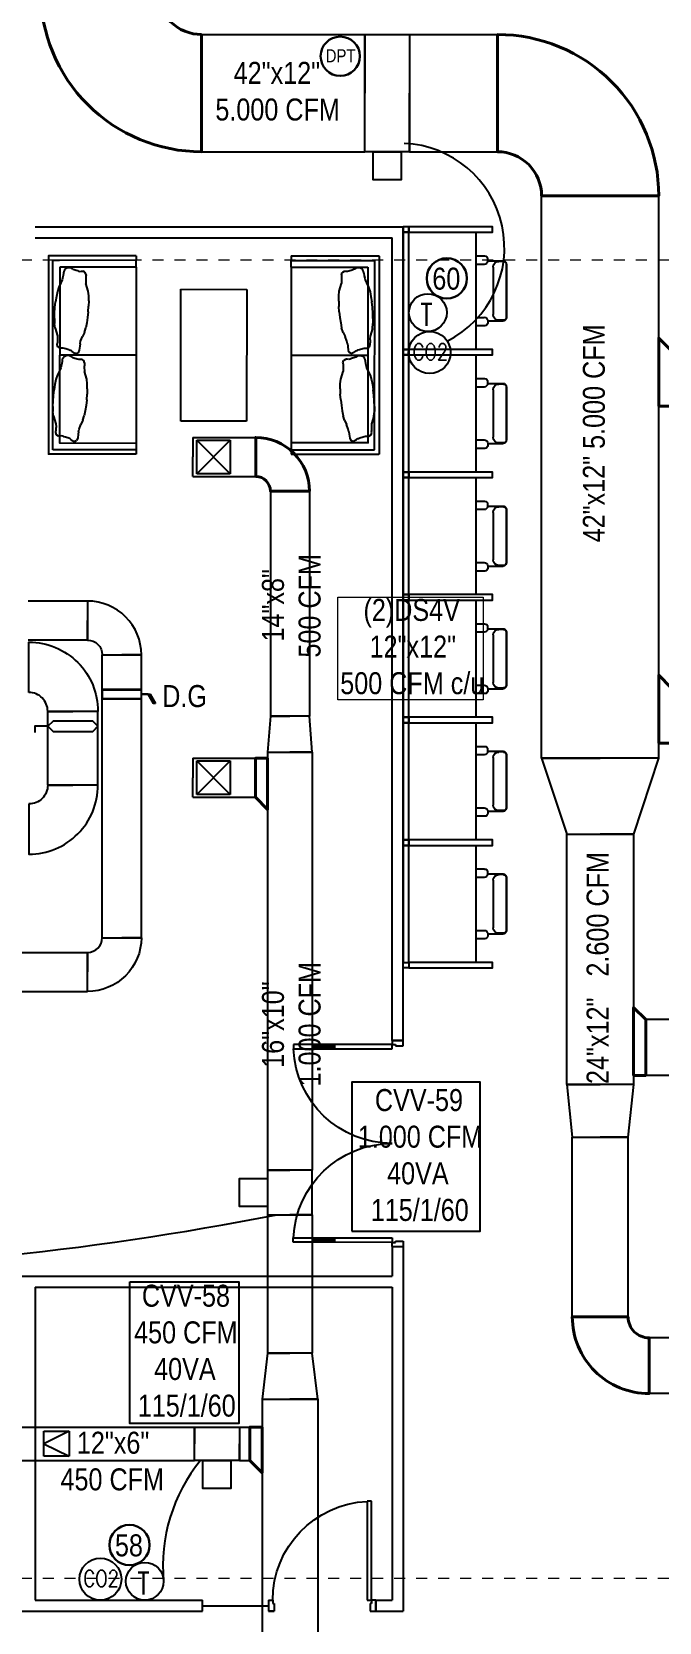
# Model space of a CAD drawing. Header units: inches. Extents: x -3 to 209, y -384 to 20.
# Drawn here: x 168.58 to 174.29, y -10.29 to 4.18 of the extents above; entities that cross this region are included whole.
import ezdxf

# ---------------------------------------------------------------- set-up
doc = ezdxf.new("R2010")
doc.units = ezdxf.units.IN
doc.header["$MEASUREMENT"] = 0
for name, pattern in [('Grid Line 1_2_', [0.022225, 0.0127, -0.003175, 0.003175, -0.003175]), ('Hidden', [7.1438, 4.7625, -2.3813]), ('HIDDEN2', [0.1875, 0.125, -0.0625])]:
    doc.linetypes.add(name, pattern=pattern)
for name, color, linetype in [('BASE PLAN$0$9 July 2012 10F STREAM ECOM$0$FLOOR LAYOUT 14 Oct (x-ref)$0$20F-032408$0$XDOOR', 253, 'Continuous'), ('BASE PLAN$0$FLOOR LAYOUT 14 Oct (x-ref)$0$20F-032408$0$XDOOR', 253, 'Continuous'), ('BASE PLAN$0$ID-WALL', 253, 'Continuous'), ('BASE PLAN$0$NBS-DARK', 253, 'Continuous'), ('BASE PLAN$0$NBS-HEAVY', 253, 'Continuous'), ('BASE PLAN$0$NDS-DOORS', 253, 'Continuous'), ('BASE PLAN$0$WALL', 253, 'Continuous'), ('HVAC TEXTO CVV', 2, 'Continuous'), ('HVAC-Accesorios', 1, 'Continuous'), ('HVAC-Equipos', 3, 'Continuous'), ('HVAC-Extraccion', 114, 'Continuous'), ('HVAC-Rejillas', 2, 'HIDDEN2'), ('HVAC-Suministro', 170, 'Continuous'), ('NFF-FURN', 253, 'Continuous')]:
    doc.layers.add(name, color=color, linetype=linetype)
for name, color, linetype, lineweight in [('HVAC -Textos Extraccion', 2, 'Continuous', 9), ('HVAC -Textos Suministro', 7, 'Continuous', 9), ('HVAC Suministro', 5, 'Continuous', 40), ('S-GRID', 253, 'Continuous', 9), ('TUBO HVAC', 1, 'Continuous', 30)]:
    doc.layers.add(name, color=color, linetype=linetype, lineweight=lineweight)
doc.styles.add('Arial Narrow', font='ARIALN.TTF', dxfattribs={"height": 0.00295})
doc.styles.add('ROMANS', font='romans.shx', dxfattribs={"width": 0.8})

# ---------------------------------------------------------------- blocks, each defined once
blk = doc.blocks.new('ds')
at = {"linetype": 'ByBlock', "lineweight": -2}
for p, q in [((-0.0127, -0.0127), (0.0127, 0.0127)), ((-0.0127, 0.0127), (0.0127, -0.0127)), ((-0.0127, -0.0127), (-0.0127, 0.0127)), ((-0.0127, 0.0127), (0.0127, 0.0127)), ((0.0127, 0.0127), (0.0127, -0.0127)), ((0.0127, -0.0127), (-0.0127, -0.0127))]:
    blk.add_line(p, q, dxfattribs=at)
blk = doc.blocks.new('Termostato 1')
at = {"linetype": 'ByBlock', "lineweight": -2}
blk.add_circle((725.333, -473.718), 0.172, dxfattribs=at)
at = {"linetype": 'ByBlock', "lineweight": -2, "insert": (725.414, -473.651, -2.384), "char_height": 0.2, "width": 2.87595, "attachment_point": 1, "rotation": 270, "style": 'ROMANS'}
blk.add_mtext('T', dxfattribs=at)
blk = doc.blocks.new('DS3')
at = {"linetype": 'ByBlock', "lineweight": -2, "ltscale": 25}
for p, q in [((-0.0127, 0.0127), (0, -0.0127)), ((-0.0127, -0.0127), (-0.0127, 0.0127)), ((-0.0127, 0.0127), (0.0127, 0.0127)), ((0, -0.0127), (0.0127, 0.0127)), ((0.0127, 0.0127), (0.0127, -0.0127)), ((0.0127, -0.0127), (-0.0127, -0.0127))]:
    blk.add_line(p, q, dxfattribs=at)
blk = doc.blocks.new('CO2')
at = {"linetype": 'ByBlock', "lineweight": -2}
blk.add_circle((-74869.314, 50750.37), 0.191, dxfattribs=at)
at = {"linetype": 'ByBlock', "lineweight": -2, "insert": (-74869.469, 50750.451, -2.384), "char_height": 0.15, "width": 2.87595, "attachment_point": 1, "rotation": 0, "style": 'ROMANS'}
blk.add_mtext('CO2', dxfattribs=at)
blk = doc.blocks.new('*U60')
at = {"layer": 'HVAC-Equipos', "color": 1}
for points in [[(-0.356, 0), (0, 0), (0, 0.087), (-0.356, 0.087)], [(-0.356, 0.005), (0, 0.005), (0, 0.081), (-0.356, 0.081)]]:
    blk.add_lwpolyline(points, close=True, dxfattribs=at)
for points in [[(0, 0.043), (0.079, 0.043), (0.128, -0.041)], [(0.128, -0.041), (0.11, -0.041), (0.061, 0.043), (0, 0.043)]]:
    blk.add_lwpolyline(points, dxfattribs=at)
blk = doc.blocks.new('*U90')
blk.add_lwpolyline([(-0.182, -0.0566), (-0.182, 0), (0, 0), (0.0566, -0.0566), (-0.182, -0.0566)])
blk = doc.blocks.new('*U91')
blk.add_lwpolyline([(-0.156, -0.0566), (-0.156, 0), (0, 0), (0.0566, -0.0566), (-0.156, -0.0566)])
blk = doc.blocks.new('*U69')
blk.add_lwpolyline([(-0.26, -0.0566), (-0.26, 0), (0, 0), (0.0566, -0.0566), (-0.26, -0.0566)])
blk = doc.blocks.new('*U93')
at = {"color": 1, "flags": 128}
blk.add_lwpolyline([(0, 0), (-0.119, 0), (-0.119, 0.057)], dxfattribs=at)
at = {"color": 1}
blk.add_lwpolyline([(0, 0), (0.051, -0.051), (0.406, -0.051), (0.457, 0), (0.406, 0.051), (0.051, 0.051)], close=True, dxfattribs=at)
blk = doc.blocks.new('BASE PLAN$0$Z$W@#701B5C3E')
at = {"layer": 'BASE PLAN$0$9 July 2012 10F STREAM ECOM$0$FLOOR LAYOUT 14 Oct (x-ref)$0$20F-032408$0$XDOOR', "linetype": 'ByBlock', "lineweight": -2}
blk.add_line((1700, 110), (1700, 10), dxfattribs=at)
at = {"layer": 'BASE PLAN$0$FLOOR LAYOUT 14 Oct (x-ref)$0$20F-032408$0$XDOOR', "linetype": 'ByBlock', "lineweight": -2}
for p, q in [((-138, 108), (-139, 1008)), ((-139, 1008), (-99, 1008)), ((-99, 1008), (-98, 108)), ((1661, 1010), (1621, 1010)), ((1621, 1010), (1621, 835)), ((1661, 835), (1661, 1010)), ((-99, 833), (-139, 833)), ((-119, 633), (-119, 833)), ((1661, 835), (1621, 835)), ((1661, 835), (1621, 835)), ((1641, 635), (1641, 835)), ((1641, 635), (1641, 835)), ((-99, 633), (-139, 633)), ((1661, 635), (1621, 635)), ((1621, 635), (1622, 110)), ((1661, 635), (1621, 635)), ((1662, 110), (1661, 635)), ((-176, 108), (-138, 108)), ((-176, 8), (-176, 108)), ((-126, 8), (-176, 8)), ((-138, 118), (-138, 78)), ((-98, 108), (-138, 108)), ((-138, 78), (-126, 78)), ((-126, 78), (-126, 8)), ((1622, 110), (1662, 110)), ((1662, 80), (1650, 80)), ((1650, 80), (1650, 10)), ((1650, 10), (1700, 10)), ((1662, 120), (1662, 80)), ((1700, 110), (1662, 110))]:
    blk.add_line(p, q, dxfattribs=at)
for points in [[(-99, 633), (-99, 833), (-139, 833), (-139, 633)], [(1661, 635), (1661, 835), (1621, 835), (1621, 635)]]:
    blk.add_lwpolyline(points, close=True, dxfattribs=at)
for points in [[(1621, 835), (1661, 835)], [(1661, 635), (1621, 635)]]:
    blk.add_lwpolyline(points, dxfattribs=at)
for centre, start, end in [((-138, 108), 0.0513, 87.504), ((1662, 110), 92.5987, 180.0513)]:
    blk.add_arc(centre, 900, start, end, dxfattribs=at)
at = {"layer": 'BASE PLAN$0$WALL', "linetype": 'ByBlock', "lineweight": -2}
blk.add_line((-176, 8), (-176, 108), dxfattribs=at)
blk = doc.blocks.new('BASE PLAN$0$YP')
at = {"layer": 'BASE PLAN$0$FLOOR LAYOUT 14 Oct (x-ref)$0$20F-032408$0$XDOOR', "linetype": 'ByBlock', "lineweight": -2}
for p, q in [((-926, 0), (-976, 0)), ((-926, -70), (-926, 0)), ((-50, 0), (0, 0)), ((-50, -70), (-50, 0)), ((-976, -100), (-938, -100)), ((-938, -70), (-926, -70)), ((-938, -100), (-938, -70)), ((-78, -825), (-78, -100)), ((-78, -100), (-38, -100)), ((-38, -70), (-50, -70)), ((-38, -100), (-38, -70)), ((-38, -100), (-38, -825)), ((0, -100), (-38, -100)), ((-78, -1000), (-78, -825)), ((-38, -825), (-38, -1000)), ((-38, -1000), (-78, -1000))]:
    blk.add_line(p, q, dxfattribs=at)
blk.add_arc((-38, -100), 900, 180, 267.4527, dxfattribs=at)
at = {"layer": 'BASE PLAN$0$ID-WALL', "linetype": 'ByBlock', "lineweight": -2}
for p, q in [((-976, -100), (-976, 0)), ((0, -100), (0, 0))]:
    blk.add_line(p, q, dxfattribs=at)
blk.add_lwpolyline([(0, 0), (0, -100)], dxfattribs=at)
blk = doc.blocks.new('furn02')
at = {"layer": 'NFF-FURN', "linetype": 'ByBlock', "lineweight": -2}
for p, q in [((206, 1505), (-1598, 1505)), ((-1598, 705), (-1598, 1504)), ((-1558, 1465), (166, 1465)), ((-1558, 705), (-1558, 1464)), ((-1253, 1458), (-1323, 1437)), ((-1253, 1458), (-1209, 1463)), ((-1163, 1463), (-1209, 1463)), ((-1163, 1463), (-1114, 1462)), ((-1114, 1462), (-1063, 1458)), ((-1063, 1458), (-1012, 1452)), ((-964, 1445), (-1012, 1452)), ((-452, 1444), (-408, 1449)), ((-363, 1450), (-408, 1449)), ((-363, 1450), (-313, 1448)), ((-313, 1448), (-262, 1445)), ((166, 1403), (166, 1465)), ((207, 705), (206, 1505)), ((-1496, 1402), (-1496, 705)), ((104, 1402), (-1495, 1403)), ((-1463, 1301), (-1456, 1311)), ((-1456, 1311), (-1453, 1319)), ((-1453, 1319), (-1449, 1329)), ((-1449, 1329), (-1445, 1340)), ((-1445, 1340), (-1442, 1350)), ((-1442, 1350), (-1439, 1361)), ((-1439, 1361), (-1435, 1370)), ((-1435, 1370), (-1432, 1382)), ((-1433, 1412), (-1425, 1427)), ((-1433, 1398), (-1433, 1412)), ((-1432, 1382), (-1433, 1398)), ((-1425, 1427), (-1421, 1432)), ((-1421, 1432), (-1401, 1438)), ((-1401, 1438), (-1386, 1436)), ((-1364, 1436), (-1386, 1436)), ((-1349, 1435), (-1364, 1436)), ((-1323, 1437), (-1349, 1435)), ((-919, 1436), (-964, 1445)), ((-877, 1423), (-919, 1436)), ((-839, 1404), (-877, 1423)), ((-812, 1392), (-839, 1404)), ((-797, 1389), (-812, 1392)), ((-773, 1384), (-797, 1389)), ((-750, 1381), (-773, 1384)), ((-655, 1297), (-653, 1306)), ((-653, 1306), (-649, 1316)), ((-649, 1316), (-645, 1327)), ((-645, 1327), (-642, 1337)), ((-642, 1337), (-639, 1347)), ((-639, 1347), (-635, 1357)), ((-635, 1357), (-632, 1369)), ((-633, 1399), (-624, 1414)), ((-633, 1385), (-633, 1399)), ((-632, 1369), (-633, 1385)), ((-624, 1414), (-620, 1419)), ((-620, 1419), (-600, 1425)), ((-600, 1425), (-585, 1423)), ((-563, 1423), (-585, 1423)), ((-549, 1422), (-563, 1423)), ((-522, 1423), (-549, 1422)), ((-452, 1444), (-522, 1423)), ((-262, 1445), (-212, 1439)), ((-163, 1432), (-212, 1439)), ((-118, 1423), (-163, 1432)), ((-77, 1410), (-118, 1423)), ((-38, 1391), (-77, 1410)), ((-12, 1379), (-38, 1391)), ((3, 1376), (-12, 1379)), ((27, 1370), (3, 1376)), ((50, 1367), (27, 1370)), ((104, 705), (104, 1402)), ((167, 705), (166, 1403)), ((-1472, 1288), (-1482, 1270)), ((-1481, 1265), (-1482, 1270)), ((-1481, 1265), (-1474, 1248)), ((-1452, 1238), (-1474, 1248)), ((-1472, 1288), (-1463, 1301)), ((-1416, 1233), (-1452, 1238)), ((-1393, 1230), (-1416, 1233)), ((-1393, 1230), (-1369, 1225)), ((-1369, 1225), (-1328, 1209)), ((-1289, 1190), (-1328, 1209)), ((-1289, 1190), (-1248, 1178)), ((-1203, 1169), (-1248, 1178)), ((-1154, 1162), (-1203, 1169)), ((-1104, 1156), (-1154, 1162)), ((-914, 1156), (-844, 1177)), ((-803, 1178), (-844, 1177)), ((-787, 1177), (-803, 1178)), ((-781, 1177), (-787, 1177)), ((-766, 1175), (-781, 1177)), ((-766, 1175), (-746, 1182)), ((-743, 1185), (-746, 1182)), ((-742, 1187), (-743, 1185)), ((-742, 1187), (-733, 1202)), ((-731, 1243), (-734, 1232)), ((-734, 1232), (-733, 1216)), ((-733, 1216), (-733, 1202)), ((-727, 1253), (-731, 1243)), ((-724, 1264), (-727, 1253)), ((-721, 1274), (-724, 1264)), ((-717, 1284), (-721, 1274)), ((-713, 1295), (-717, 1284)), ((-671, 1275), (-681, 1257)), ((-681, 1251), (-681, 1257)), ((-681, 1251), (-674, 1235)), ((-652, 1225), (-674, 1235)), ((-671, 1275), (-662, 1288)), ((-662, 1288), (-655, 1297)), ((-616, 1220), (-652, 1225)), ((-593, 1217), (-616, 1220)), ((-593, 1217), (-569, 1212)), ((-569, 1212), (-527, 1196)), ((-489, 1177), (-527, 1196)), ((-489, 1177), (-447, 1165)), ((-402, 1156), (-447, 1165)), ((-113, 1143), (-43, 1164)), ((-2, 1165), (-43, 1164)), ((13, 1164), (-2, 1165)), ((20, 1164), (13, 1164)), ((35, 1162), (20, 1164)), ((35, 1162), (55, 1169)), ((57, 1172), (55, 1169)), ((59, 1174), (57, 1172)), ((59, 1174), (67, 1189)), ((69, 1230), (66, 1218)), ((66, 1218), (67, 1203)), ((67, 1203), (67, 1189)), ((73, 1240), (69, 1230)), ((76, 1251), (73, 1240)), ((79, 1261), (76, 1251)), ((83, 1271), (79, 1261)), ((87, 1282), (83, 1271)), ((-1104, 1156), (-1053, 1152)), ((-1003, 1151), (-1053, 1152)), ((-1003, 1151), (-957, 1151)), ((-957, 1151), (-914, 1156)), ((-354, 1148), (-402, 1156)), ((-303, 1143), (-354, 1148)), ((-303, 1143), (-252, 1139)), ((-203, 1138), (-252, 1139)), ((-203, 1138), (-157, 1138)), ((-157, 1138), (-113, 1143)), ((-1593, 705), (-1598, 705)), ((-1598, 705), (-1598, 705)), ((-1593, 705), (-1594, 705)), ((-1558, 705), (-1593, 705)), ((-1496, 705), (-1558, 705)), ((104, 705), (103, 705)), ((104, 705), (104, 705)), ((104, 705), (167, 705)), ((207, 705), (167, 705)), ((-1297, 300), (-97, 300)), ((-1297, -300), (-1297, 300)), ((-97, 300), (-97, -300)), ((-97, -300), (-1297, -300)), ((-1598, -705), (-1598, -1504)), ((-1593, -705), (-1598, -705)), ((-1598, -705), (-1598, -705)), ((-1593, -705), (-1593, -705)), ((-1558, -705), (-1593, -705)), ((-1558, -705), (-1558, -1464)), ((-1495, -705), (-1558, -705)), ((-1495, -1402), (-1495, -705)), ((104, -705), (103, -705)), ((105, -705), (104, -705)), ((105, -705), (105, -1402)), ((105, -705), (167, -705)), ((167, -705), (167, -1403)), ((207, -705), (167, -705)), ((207, -705), (207, -1504)), ((-1103, -1156), (-1154, -1162)), ((-1103, -1156), (-1052, -1152)), ((-1003, -1151), (-1052, -1152)), ((-1003, -1151), (-957, -1151)), ((-957, -1151), (-914, -1156)), ((-914, -1156), (-844, -1177)), ((-402, -1156), (-447, -1164)), ((-353, -1148), (-402, -1156)), ((-303, -1142), (-353, -1148)), ((-303, -1142), (-252, -1139)), ((-203, -1138), (-252, -1139)), ((-203, -1138), (-157, -1138)), ((-157, -1138), (-113, -1143)), ((-113, -1143), (-43, -1164)), ((-1481, -1265), (-1474, -1248)), ((-1481, -1265), (-1481, -1270)), ((-1471, -1288), (-1481, -1270)), ((-1452, -1238), (-1474, -1248)), ((-1471, -1288), (-1462, -1301)), ((-1462, -1301), (-1455, -1311)), ((-1416, -1233), (-1452, -1238)), ((-1393, -1230), (-1416, -1233)), ((-1393, -1230), (-1369, -1225)), ((-1369, -1225), (-1327, -1209)), ((-1289, -1190), (-1327, -1209)), ((-1289, -1190), (-1247, -1178)), ((-1202, -1169), (-1247, -1178)), ((-1154, -1162), (-1202, -1169)), ((-802, -1178), (-844, -1177)), ((-787, -1177), (-802, -1178)), ((-780, -1177), (-787, -1177)), ((-765, -1175), (-780, -1177)), ((-765, -1175), (-745, -1182)), ((-743, -1185), (-745, -1182)), ((-742, -1187), (-743, -1185)), ((-742, -1187), (-733, -1202)), ((-734, -1231), (-733, -1216)), ((-731, -1243), (-734, -1231)), ((-733, -1216), (-733, -1202)), ((-727, -1253), (-731, -1243)), ((-724, -1264), (-727, -1253)), ((-721, -1274), (-724, -1264)), ((-717, -1284), (-721, -1274)), ((-713, -1295), (-717, -1284)), ((-681, -1251), (-673, -1235)), ((-681, -1251), (-681, -1257)), ((-671, -1275), (-681, -1257)), ((-652, -1224), (-673, -1235)), ((-671, -1275), (-662, -1288)), ((-662, -1288), (-655, -1297)), ((-655, -1297), (-652, -1306)), ((-615, -1220), (-652, -1224)), ((-592, -1217), (-615, -1220)), ((-592, -1217), (-568, -1212)), ((-568, -1212), (-527, -1196)), ((-489, -1177), (-527, -1196)), ((-489, -1177), (-447, -1164)), ((-2, -1164), (-43, -1164)), ((13, -1164), (-2, -1164)), ((20, -1164), (13, -1164)), ((35, -1162), (20, -1164)), ((35, -1162), (55, -1169)), ((57, -1172), (55, -1169)), ((59, -1174), (57, -1172)), ((59, -1174), (68, -1189)), ((67, -1202), (68, -1189)), ((67, -1218), (67, -1202)), ((70, -1230), (67, -1218)), ((73, -1240), (70, -1230)), ((76, -1250), (73, -1240)), ((79, -1261), (76, -1250)), ((83, -1271), (79, -1261)), ((87, -1281), (83, -1271)), ((105, -1402), (-1495, -1403)), ((-1455, -1311), (-1453, -1319)), ((-1453, -1319), (-1449, -1330)), ((-1449, -1330), (-1445, -1340)), ((-1445, -1340), (-1442, -1350)), ((-1442, -1350), (-1439, -1361)), ((-1439, -1361), (-1435, -1371)), ((-1435, -1371), (-1432, -1382)), ((-1432, -1382), (-1433, -1398)), ((-1433, -1398), (-1433, -1412)), ((-1433, -1412), (-1424, -1427)), ((-1424, -1427), (-1421, -1432)), ((-1421, -1432), (-1400, -1439)), ((-1400, -1439), (-1386, -1437)), ((-1364, -1436), (-1386, -1437)), ((-1349, -1436), (-1364, -1436)), ((-1322, -1437), (-1349, -1436)), ((-1252, -1458), (-1322, -1437)), ((-963, -1445), (-1012, -1452)), ((-919, -1436), (-963, -1445)), ((-877, -1423), (-919, -1436)), ((-838, -1404), (-877, -1423)), ((-812, -1392), (-838, -1404)), ((-797, -1389), (-812, -1392)), ((-773, -1383), (-797, -1389)), ((-750, -1380), (-773, -1383)), ((-652, -1306), (-648, -1316)), ((-648, -1316), (-644, -1327)), ((-644, -1327), (-641, -1337)), ((-641, -1337), (-638, -1347)), ((-638, -1347), (-634, -1357)), ((-634, -1357), (-632, -1369)), ((-632, -1385), (-633, -1399)), ((-633, -1399), (-624, -1414)), ((-632, -1369), (-632, -1385)), ((-624, -1414), (-620, -1418)), ((-620, -1418), (-600, -1425)), ((-600, -1425), (-585, -1423)), ((-563, -1423), (-585, -1423)), ((-548, -1422), (-563, -1423)), ((-522, -1423), (-548, -1422)), ((-452, -1444), (-522, -1423)), ((-452, -1444), (-408, -1449)), ((-313, -1448), (-262, -1445)), ((-262, -1445), (-211, -1439)), ((-163, -1431), (-211, -1439)), ((-118, -1423), (-163, -1431)), ((-76, -1410), (-118, -1423)), ((-38, -1391), (-76, -1410)), ((-11, -1379), (-38, -1391)), ((4, -1375), (-11, -1379)), ((27, -1370), (4, -1375)), ((50, -1367), (27, -1370)), ((167, -1403), (167, -1465)), ((206, -1505), (-1597, -1505)), ((-1557, -1465), (167, -1465)), ((-1252, -1458), (-1209, -1463)), ((-1163, -1463), (-1209, -1463)), ((-1163, -1463), (-1113, -1462)), ((-1113, -1462), (-1063, -1458)), ((-1063, -1458), (-1012, -1452)), ((-362, -1449), (-408, -1449)), ((-362, -1449), (-313, -1448))]:
    blk.add_line(p, q, dxfattribs=at)
for points in [[(-697, 705), (-696, 1402)], [(103, 705), (-1496, 705)], [(103, -705), (-1495, -705)], [(-696, -705), (-696, -1402)]]:
    blk.add_lwpolyline(points, dxfattribs=at)
for centre, radius, start, end in [((-1598, 1504), 0.5, 90.0141, 180.0141), ((206, 1505), 0.5, 0.0141, 90.0141), ((-1495, 1402), 0.5, 90.0141, 180.0141), ((-752, 1329), 51.8, 318.7977, 87.8751), ((48, 1316), 51.8, 318.7977, 87.8751), ((-752, -1329), 51.8, 272.139, 41.2163), ((49, -1315), 51.8, 272.139, 41.2163), ((-1495, -1402), 0.5, 180, 270), ((-1597, -1504), 0.5, 180, 270), ((206, -1504), 0.5, 270, 0)]:
    blk.add_arc(centre, radius, start, end, dxfattribs=at)
blk = doc.blocks.new('nci')
at = {"layer": 'NFF-FURN', "linetype": 'ByBlock', "lineweight": -2}
for p, q in [((717, -265), (635, -265)), ((635, -342), (712, -342)), ((744, -310), (744, -292)), ((744, -310), (886, -310)), ((793, -799), (793, -367)), ((889, -316), (844, -316)), ((911, -831), (911, -335)), ((915, -824), (915, -342)), ((711, -824), (635, -824)), ((743, -874), (743, -856)), ((743, -856), (886, -856)), ((889, -850), (844, -850)), ((635, -901), (716, -901))]:
    blk.add_line(p, q, dxfattribs=at)
for points in [[(-25, -50), (25, -50), (25, 0), (-25, 0)], [(25, -1116), (-25, -1116), (-25, -50), (25, -50)], [(25, -50), (25, -1116), (635, -1116), (635, -50)], [(-25, -1116), (25, -1116), (25, -1166), (-25, -1166)]]:
    blk.add_lwpolyline(points, close=True, dxfattribs=at)
for points in [[(25, 0), (789, 0), (789, -50), (25, -50), (25, 0)], [(25, -1116), (789, -1116), (789, -1166), (25, -1166), (25, -1116)]]:
    blk.add_lwpolyline(points, dxfattribs=at)
for centre, radius, start, end in [((717, -292), 26.9, 0, 90), ((712, -310), 32.3, 270, 0), ((844, -367), 50.8, 90, 180), ((886, -335), 25.4, 0, 90), ((889, -342), 25.4, 0, 90), ((711, -856), 32.3, 0, 90), ((844, -799), 50.8, 180, 270), ((886, -831), 25.4, 270, 0), ((889, -824), 25.4, 270, 0), ((716, -874), 26.9, 270, 0)]:
    blk.add_arc(centre, radius, start, end, dxfattribs=at)

msp = doc.modelspace()

# ---------------------------------------------------------------- linework, layer by layer
at = {"layer": 'BASE PLAN$0$NBS-DARK'}
msp.add_lwpolyline([(170.133, -10.142), (170.733, -10.142)], dxfattribs=at)
at = {"layer": 'BASE PLAN$0$NBS-HEAVY'}
for p, q in [((168.609, 2.408), (171.959, 2.408)), ((171.959, -4.997), (171.959, 2.408)), ((168.609, 2.308), (171.859, 2.308)), ((171.859, -4.997), (171.859, 2.308)), ((171.859, -4.997), (171.959, -4.997)), ((171.859, -6.873), (171.959, -6.873)), ((171.859, -6.873), (171.859, -7.144)), ((171.959, -6.873), (171.959, -10.192)), ((162.176, -7.144), (171.859, -7.144)), ((168.609, -7.244), (171.859, -7.244)), ((168.609, -7.244), (168.609, -10.092)), ((171.859, -7.244), (171.859, -10.092)), ((168.609, -10.092), (170.133, -10.092)), ((170.133, -10.192), (170.133, -10.092)), ((170.733, -10.092), (170.771, -10.092)), ((171.709, -10.092), (171.859, -10.092)), ((171.709, -10.092), (171.709, -10.192)), ((167.324, -10.192), (170.133, -10.192)), ((170.733, -10.192), (170.783, -10.192)), ((171.709, -10.192), (171.959, -10.192))]:
    msp.add_line(p, q, dxfattribs=at)
at = {"layer": 'HVAC -Textos Suministro'}
msp.add_lwpolyline([(172.688, -1.897), (171.364, -1.897), (171.364, -0.962), (172.688, -0.962)], close=True, dxfattribs=at)
at = {"layer": 'HVAC Suministro'}
for points in [[(170.124, 4.158), (170.124, 3.091, -0.414214), (168.657, 4.558), (169.724, 4.558, 0.414214)], [(172.818, 3.091), (172.818, 4.158, -0.414214), (174.285, 2.691), (173.218, 2.691, 0.414214)], [(170.617, 0.136), (170.617, 0.491, -0.414214), (171.105, 0.002), (170.75, 0.002, 0.414214)], [(174.006, -7.514), (173.498, -7.514, 0.414214), (174.197, -8.212), (174.197, -7.704, -0.414214)]]:
    msp.add_lwpolyline(points, format="xyb", close=True, dxfattribs=at)
at = {"layer": 'HVAC TEXTO CVV', "color": 1}
for points in [[(171.491, -6.734), (172.66, -6.734), (172.66, -5.377), (171.491, -5.377)], [(169.471, -7.195), (170.463, -7.195), (170.463, -8.483), (169.471, -8.483)]]:
    msp.add_lwpolyline(points, close=True, dxfattribs=at)
at = {"layer": 'HVAC-Accesorios', "color": 1, "linetype": 'Hidden'}
for centre, radius, start, end in [((171.928, 2.216, -4.768), 0.952, 296.9506, 87.567), ((165.442, 20.675), 27.782, 275.6535, 281.1358), ((171.3, -9.783), 1.529, 140.983, 185.1698)]:
    msp.add_arc(centre, radius, start, end, dxfattribs=at)
at = {"layer": 'HVAC-Equipos'}
for points in [[(172.015, 4.158), (172.015, 3.091), (171.609, 3.091), (171.609, 4.158)], [(171.939, 3.091), (171.939, 2.837), (171.685, 2.837), (171.685, 3.091)], [(171.131, -6.178), (170.724, -6.178), (170.724, -6.584), (171.131, -6.584)], [(170.724, -6.254), (170.724, -6.508), (170.47, -6.508), (170.47, -6.254)], [(170.467, -8.516), (170.467, -8.821), (170.06, -8.821), (170.06, -8.516)], [(170.136, -8.821), (170.39, -8.821), (170.39, -9.075), (170.136, -9.075)]]:
    msp.add_lwpolyline(points, close=True, dxfattribs=at)
at = {"layer": 'HVAC-Extraccion'}
for p, q in [((169.086, -0.998), (168.545, -0.998)), ((169.086, -0.998), (169.086, -1.176)), ((169.086, -1.354), (169.086, -1.176)), ((169.086, -1.354), (168.545, -1.354)), ((169.219, -4.063), (169.219, -1.487)), ((169.219, -1.487), (169.397, -1.487)), ((169.575, -1.487), (169.397, -1.487)), ((169.575, -4.063), (169.575, -1.487)), ((168.723, -2.674), (168.723, -2.002)), ((168.723, -2.002), (168.952, -2.002)), ((169.18, -2.002), (168.952, -2.002)), ((169.18, -2.674), (169.18, -2.002)), ((168.723, -2.674), (168.952, -2.674)), ((169.18, -2.674), (168.952, -2.674)), ((164.697, -4.196), (169.086, -4.196)), ((169.086, -4.196), (169.086, -4.374)), ((169.219, -4.063), (169.397, -4.063)), ((169.575, -4.063), (169.397, -4.063)), ((169.086, -4.551), (169.086, -4.374)), ((164.697, -4.551), (169.086, -4.551))]:
    msp.add_line(p, q, dxfattribs=at)
for points in [[(169.219, -1.487), (169.575, -1.487, 0.414214), (169.086, -0.998), (169.086, -1.354, -0.414214)], [(168.552, -1.83), (168.552, -1.373, -0.414214), (169.18, -2.002), (168.723, -2.002, 0.414214)], [(168.552, -2.845), (168.552, -3.302, 0.414214), (169.18, -2.674), (168.723, -2.674, -0.414214)], [(169.219, -4.063), (169.575, -4.063, -0.414214), (169.086, -4.551), (169.086, -4.196, 0.414214)]]:
    msp.add_lwpolyline(points, format="xyb", close=True, dxfattribs=at)
at = {"layer": 'HVAC-Suministro'}
for p, q in [((170.124, 4.158), (170.124, 3.625)), ((170.124, 4.158), (171.609, 4.158)), ((171.609, 4.158), (171.609, 3.625)), ((172.015, 4.158), (172.015, 3.625)), ((172.015, 4.158), (172.818, 4.158)), ((172.818, 4.158), (172.818, 3.625)), ((170.124, 3.091), (170.124, 3.625)), ((171.609, 3.091), (171.609, 3.625)), ((172.015, 3.091), (172.015, 3.625)), ((172.818, 3.091), (172.818, 3.625)), ((170.124, 3.091), (171.609, 3.091)), ((172.015, 3.091), (172.818, 3.091)), ((173.219, -2.429), (173.218, 2.691)), ((173.218, 2.691), (173.752, 2.691)), ((174.285, 2.691), (173.752, 2.691)), ((174.285, -2.429), (174.285, 2.691)), ((170.045, 0.491), (170.045, 0.313)), ((170.045, 0.491), (170.617, 0.491)), ((170.617, 0.491), (170.617, 0.313)), ((170.045, 0.136), (170.045, 0.313)), ((170.617, 0.136), (170.617, 0.313)), ((170.045, 0.136), (170.617, 0.136)), ((170.75, 0.002), (170.928, 0.002)), ((170.75, 0.002), (170.75, -2.046)), ((171.105, 0.002), (170.928, 0.002)), ((171.105, 0.002), (171.105, -2.046)), ((170.75, -2.046), (170.928, -2.046)), ((171.105, -2.046), (170.928, -2.046)), ((170.045, -2.428), (170.045, -2.606)), ((170.045, -2.428), (170.614, -2.428)), ((170.614, -2.428), (170.614, -2.606)), ((170.724, -2.374), (170.928, -2.374)), ((170.724, -2.374), (170.724, -6.178)), ((171.131, -2.374), (170.928, -2.374)), ((171.131, -2.374), (171.131, -6.178)), ((173.219, -2.429), (173.752, -2.429)), ((174.285, -2.429), (173.752, -2.429)), ((170.045, -2.784), (170.045, -2.606)), ((170.614, -2.784), (170.614, -2.606)), ((170.045, -2.784), (170.614, -2.784)), ((173.447, -5.397), (173.447, -3.121)), ((173.447, -3.121), (173.752, -3.121)), ((174.057, -3.121), (173.752, -3.121)), ((174.057, -5.397), (174.057, -3.121)), ((181.625, -4.808), (174.167, -4.808)), ((174.167, -4.808), (174.167, -5.062)), ((174.167, -5.316), (174.167, -5.062)), ((181.625, -5.316), (174.167, -5.316)), ((173.447, -5.397), (173.752, -5.397)), ((174.057, -5.397), (173.752, -5.397)), ((173.498, -7.514), (173.498, -5.877)), ((173.498, -5.877), (173.752, -5.877)), ((174.006, -5.877), (173.752, -5.877)), ((174.006, -7.514), (174.006, -5.877)), ((170.724, -6.178), (170.928, -6.178)), ((171.131, -6.178), (170.928, -6.178)), ((170.724, -6.584), (170.928, -6.584)), ((170.724, -6.584), (170.724, -7.843)), ((171.131, -6.584), (170.928, -6.584)), ((171.131, -6.584), (171.131, -7.843)), ((173.498, -7.514), (173.752, -7.514)), ((174.006, -7.514), (173.752, -7.514)), ((181.623, -7.704), (174.197, -7.704)), ((174.197, -7.704), (174.197, -7.958)), ((170.724, -7.843), (170.928, -7.843)), ((171.131, -7.843), (170.928, -7.843)), ((174.197, -8.212), (174.197, -7.958)), ((181.623, -8.212), (174.197, -8.212)), ((170.674, -8.262), (170.928, -8.262)), ((170.674, -8.262), (170.674, -10.455)), ((171.182, -8.262), (170.928, -8.262)), ((171.182, -8.262), (171.182, -10.455)), ((168.158, -8.516), (170.06, -8.516)), ((170.06, -8.516), (170.06, -8.668)), ((170.467, -8.516), (170.467, -8.668)), ((170.467, -8.516), (170.563, -8.516)), ((170.563, -8.516), (170.563, -8.668)), ((170.06, -8.821), (170.06, -8.668)), ((170.467, -8.821), (170.467, -8.668)), ((170.563, -8.821), (170.563, -8.668)), ((168.158, -8.821), (170.06, -8.821)), ((170.467, -8.821), (170.563, -8.821))]:
    msp.add_line(p, q, dxfattribs=at)
for points in [[(171.105, -2.046), (170.75, -2.046), (170.724, -2.374), (171.131, -2.374)], [(174.285, -2.429), (173.219, -2.429), (173.447, -3.121), (174.057, -3.121)], [(174.057, -5.397), (173.447, -5.397), (173.498, -5.877), (174.006, -5.877)], [(171.131, -7.843), (170.724, -7.843), (170.674, -8.262), (171.182, -8.262)]]:
    msp.add_lwpolyline(points, close=True, dxfattribs=at)
at = {"layer": 'S-GRID', "linetype": 'Grid Line 1_2_'}
for p, q in [((122.677, 2.108), (191.998, 2.108)), ((122.677, -9.892), (191.998, -9.892))]:
    msp.add_line(p, q, dxfattribs=at)
at = {"layer": 'TUBO HVAC'}
for centre, radius in [((171.386, 3.96), 0.179), ((172.356, 1.939), 0.183), ((169.467, -9.59), 0.183)]:
    msp.add_circle(centre, radius, dxfattribs=at)

# ---------------------------------------------------------------- block references
at = {"xscale": 0.0009999999999852297, "yscale": 0.0009999999999852297, "zscale": 0.0009999999999852297, "rotation": 89.98591685753425}
msp.add_blockref('furn02', (170.234, 1.936), dxfattribs=at)
at = {"layer": 'BASE PLAN$0$NDS-DOORS', "zscale": 0.0009999999999852297}
for name, p, xscale, yscale, rotation in [('BASE PLAN$0$Z$W@#701B5C3E', (171.967, -5.173), -0.0009999999999852302, 0.0009999999999852302, 90.05134001623158), ('BASE PLAN$0$YP', (171.709, -10.192), -0.0009999999999852297, 0.0009999999999852297, 180)]:
    msp.add_blockref(name, p, dxfattribs=dict(at, xscale=xscale, yscale=yscale, rotation=rotation))
at = {"layer": 'HVAC Suministro', "xscale": -1.953866694221574, "yscale": 1.953866694221574, "zscale": 1.953866694221574}
for name, p, rotation in [('*U69', (174.396, 1.285), 270.0000000168192), ('*U69', (174.396, -1.784), 270.0000000168192), ('*U90', (170.614, -2.784), 90.00000001681919), ('*U69', (174.167, -4.808), 270.0000000168192), ('*U91', (170.563, -8.821), 90.00000001681919)]:
    msp.add_blockref(name, p, dxfattribs=dict(at, rotation=rotation))
at = {"layer": 'HVAC-Equipos', "rotation": 90.00000000172517}
for p in [(-301.535, -723.706), (-304.112, -735.253)]:
    msp.add_blockref('Termostato 1', p, dxfattribs=at)
at = {"layer": 'HVAC-Equipos'}
for name, p in [('CO2', (75041.513, -50749.106)), ('*U60', (169.575, -1.889)), ('CO2', (75038.516, -50760.271))]:
    msp.add_blockref(name, p, dxfattribs=at)
at = {"layer": 'HVAC-Equipos', "xscale": -1, "rotation": 180}
msp.add_blockref('*U93', (168.723, -2.138), dxfattribs=at)
at = {"layer": 'HVAC-Rejillas'}
for name, p, xscale, yscale, zscale, rotation in [('ds', (170.232, 0.313), 12, 12, 12, 180), ('ds', (170.232, -2.606), 12, 12, 12, 180), ('DS3', (168.803, -8.668), 9, 9, 9, 270)]:
    msp.add_blockref(name, p, dxfattribs=dict(at, xscale=xscale, yscale=yscale, zscale=zscale, rotation=rotation))
at = {"layer": 'NFF-FURN', "xscale": -0.0009999999999852297, "yscale": 0.0009999999999852297, "zscale": 0.0009999999999852297, "rotation": 180}
for p in [(171.984, 1.242), (171.984, 0.126), (171.984, -0.99), (171.984, -2.106), (171.984, -3.222), (171.984, -4.338)]:
    msp.add_blockref('nci', p, dxfattribs=at)

# ---------------------------------------------------------------- texts
at = {"layer": 'HVAC -Textos Extraccion', "insert": (169.765, -1.763), "char_height": 0.2, "width": 0.48273, "attachment_point": 1, "style": 'Arial Narrow'}
msp.add_mtext('D.G', dxfattribs=at)
at = {"layer": 'HVAC -Textos Suministro', "char_height": 0.2, "attachment_point": 1, "style": 'Arial Narrow'}
for s, insert, width in [('\\pi0.20747;42"x12" \\P\\pi0.040757;5.000 CFM', (170.208, 3.909), 1.18847), ('\\pi0.38596;(2)DS4V\\P\\pi0.44162;12"x12"\\P\\pi0.17456;500 CFM c/u', (171.211, -0.979), 1.6348), ('\\pi0.28216;12"x6" \\P\\pi0.13305;450 CFM', (168.706, -8.559), 1.18847)]:
    msp.add_mtext(s, dxfattribs=dict(at, insert=insert, width=width))
at = {"layer": 'HVAC -Textos Suministro', "char_height": 0.2, "attachment_point": 1, "rotation": 90, "style": 'Arial Narrow'}
for s, insert, width in [('42"x12" 5.000 CFM', (173.594, -0.464), 2.11884), ('\\pi0.28216;14"x8" \\P\\pi0.13632;500 CFM', (170.673, -1.649), 1.18847), ('24"x12"   2.600 CFM', (173.628, -5.394), 2.11884), ('\\pi0.21845;16"x10" \\P\\pi0.048465;1.000 CFM', (170.673, -5.465), 1.18847)]:
    msp.add_mtext(s, dxfattribs=dict(at, insert=insert, width=width))
at = {"layer": 'HVAC TEXTO CVV', "color": 1, "attachment_point": 1, "style": 'Arial Narrow'}
for s, insert, char_height, width in [('\\pi0.35518;DPT', (170.898, 4.024), 0.11858, 0.96928), ('\\pi0.69973;60', (171.524, 2.036), 0.2, 1.6348), ('\\pi0.42702;CVV-59\\P\\pi0.27163;1.000 CFM\\P\\pi0.53821;40VA\\P\\pi0.38937;115/1/60', (171.274, -5.44), 0.2, 1.6348), ('\\pi0.42702;CVV-58\\P\\pi0.35621;450 CFM\\P\\pi0.53821;40VA\\P\\pi0.38937;115/1/60', (169.153, -7.221), 0.2, 1.6348), ('\\pi0.69973;58', (168.635, -9.493), 0.2, 1.6348)]:
    msp.add_mtext(s, dxfattribs=dict(at, insert=insert, char_height=char_height, width=width))

doc.saveas('drawing.dxf')
